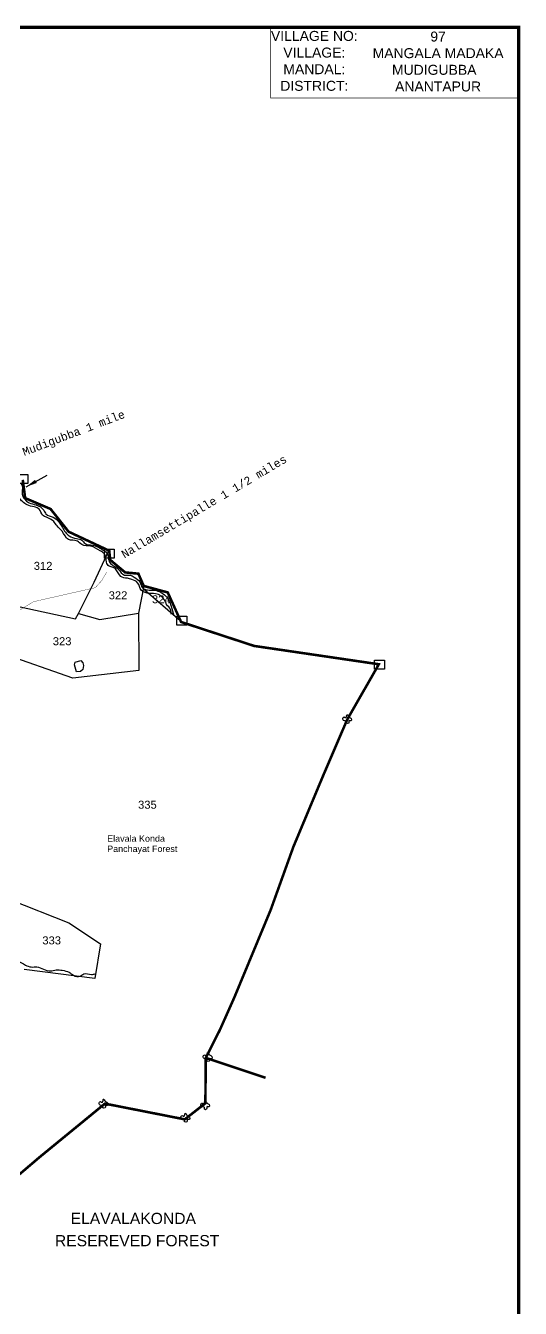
# Model space of a CAD drawing. Header units: feet. Extents: x 817053 to 823648, y 1580505 to 1588104.
# Drawn here: x 822100 to 823644, y 1584099 to 1588104 of the extents above; entities that cross this region are included whole.
import ezdxf
from ezdxf.enums import TextEntityAlignment as Align

# ---------------------------------------------------------------- set-up
doc = ezdxf.new("R2010")
doc.units = ezdxf.units.FT
doc.header["$LTSCALE"] = 15
doc.header["$MEASUREMENT"] = 0
doc.linetypes.add('HIDDEN2', pattern=[0.1875, 0.125, -0.0625])
for name, color, linetype in [('HILL', 17, 'Continuous'), ('PLOT', 7, 'Continuous'), ('PLOT NO', 7, 'Continuous'), ('ROADS', 6, 'Continuous'), ('TANKS-STREAM', 4, 'Continuous'), ('TEXT', 1, 'Continuous'), ('text2', 7, 'Continuous'), ('VILLAGE STONES', 240, 'Continuous')]:
    doc.layers.add(name, color=color, linetype=linetype)
doc.layers.add('VILLAGE BOUNDRY', color=5, linetype='HIDDEN2', lineweight=100)
doc.styles.add('section', font='consola.ttf', dxfattribs={"height": 25})
doc.styles.get("Standard").update_dxf_attribs({"font": 'arial.ttf'})
doc.linetypes.add('DOTS', pattern='A,1e-06,-3,["●",Standard,S=3,R=0,X=-1.25,Y=-1.25],-3', length=6.000001)
doc.dimstyles.get("Standard").update_dxf_attribs({"dimtxt": 0.18, "dimasz": 35, "dimexe": 0.18, "dimexo": 0.0625, "dimgap": 0.09, "dimtad": 0, "dimtih": 1, "dimtoh": 1, "dimdec": 4, "dimzin": 0, "dimdsep": 46, "dimtxsty": 'Standard', "dimcen": 0.09, "dimadec": 0, "dimazin": 0, "dimtfac": 1, "dimtdec": 4, "dimtofl": 0, "dimtmove": 0, "dimatfit": 3, "dimfxl": 1, "dimtolj": 1, "dimtzin": 0, "dimarcsym": 0})

msp = doc.modelspace()

# ---------------------------------------------------------------- linework, layer by layer
at = {"layer": 'HILL', "lineweight": -2}
msp.add_lwpolyline([(822252.8, 1586108.7), (822255, 1586116.4), (822272.5, 1586121.6), (822278.8, 1586114.1), (822280.8, 1586105.8), (822278.3, 1586094.1), (822270.8, 1586087.5), (822258.8, 1586086.9), (822252.8, 1586108.7)], dxfattribs=at)
at = {"layer": 'PLOT', "lineweight": -2}
for points in [[(822265.5, 1586268.4), (822313.8, 1586366.6), (822360, 1586465.1)], [(822468.7, 1586354.7), (822452.4, 1586269.8), (822453.1, 1586090.3), (822247.6, 1586066.8), (822027.4, 1586143.6), (821954.9, 1586051.9), (821944.8, 1585856.7), (821936.4, 1585791.1), (821917.2, 1585680.5), (821877.2, 1585561.4)], [(821981.2, 1586310.9), (822255.4, 1586252.2), (822265.5, 1586268.4), (822331.8, 1586249.9), (822452.4, 1586269.8)], [(822050.8, 1585375.3), (822235.3, 1585302.6), (822333.5, 1585237.5), (822315.7, 1585128.7), (822095.5, 1585157.1)]]:
    msp.add_lwpolyline(points, dxfattribs=at)
at = {"layer": 'PLOT NO', "lineweight": -2}
msp.add_lwpolyline([(822466.8, 1586347.1), (822581.9, 1586247)], dxfattribs=at)
at = {"layer": 'ROADS', "linetype": 'DOTS', "lineweight": -2, "ltscale": 0.15, "const_width": 1}
msp.add_lwpolyline([(821962, 1586227.1), (822082, 1586279.6), (822124.4, 1586305.5), (822266.6, 1586337.8), (822317.4, 1586349.3), (822337.4, 1586371.2), (822352.5, 1586396.7)], dxfattribs=at)
at = {"layer": 'TANKS-STREAM', "lineweight": -2}
for points in [[(820918.2, 1586803.2), (820921.1, 1586801.4), (820931.2, 1586801.1), (820939.1, 1586801.7), (820953.7, 1586798.2), (820965.1, 1586794.4), (820982, 1586791.6), (821001.4, 1586795.3), (821015.8, 1586794.1), (821028.7, 1586798.6), (821040.6, 1586804.8), (821057.4, 1586805.7), (821073.7, 1586817.5), (821085.7, 1586827.9), (821096.2, 1586836.6), (821106.2, 1586842.7), (821116.9, 1586845.1), (821129.3, 1586856.5), (821141.5, 1586862), (821154.4, 1586861.7), (821176.9, 1586864.6), (821197, 1586863.9), (821216.3, 1586853.4), (821229.3, 1586839.3), (821246, 1586835.5), (821259.2, 1586826.4), (821275.4, 1586823.7), (821290.3, 1586817.3), (821304.5, 1586820.4), (821323.7, 1586823.1), (821343.2, 1586835.8), (821357.4, 1586843.7), (821363.5, 1586854.8), (821377.2, 1586863.1), (821385.4, 1586869.5), (821386.1, 1586877.6), (821389.3, 1586879.6), (821395, 1586882.1), (821402.9, 1586893.9), (821410.9, 1586899.3), (821429.4, 1586905.9), (821442.3, 1586914.1), (821463.6, 1586922.8), (821496, 1586945), (821500.7, 1586954.5), (821514.9, 1586957.2), (821532.6, 1586971.9), (821548.2, 1586977.3), (821565.1, 1586988.9), (821579.5, 1586995.5), (821593.3, 1586997.3), (821605.8, 1587003.7), (821617.6, 1587003), (821633.6, 1587007.3), (821651.9, 1587006.4), (821657.5, 1587004.1), (821675.5, 1587006.1), (821685.5, 1587008.7), (821708.8, 1587008.1), (821725, 1587005.5), (821736.8, 1586999), (821763.5, 1587001.3), (821788.3, 1586984.5), (821800.7, 1586973.9), (821816.6, 1586964.8), (821822.2, 1586955.7), (821832.1, 1586950), (821849.2, 1586948.2), (821870.3, 1586936.3), (821884.8, 1586933), (821899.2, 1586931.5), (821912.9, 1586927.8), (821936.9, 1586927.9), (821947.4, 1586931), (821963.1, 1586924.7), (821967.3, 1586913.9), (821973.3, 1586906.4), (821976, 1586891.2), (821980.9, 1586875.4), (821989.9, 1586854.5), (821987.9, 1586828.6), (821993, 1586805.4), (821999.6, 1586795.8), (822015.3, 1586783.3), (822028.5, 1586775.2), (822053.3, 1586771.2), (822063.4, 1586767.9), (822068.8, 1586758.1), (822068.9, 1586727.2), (822065.6, 1586706.3), (822071.6, 1586689), (822078.8, 1586678.4), (822086.2, 1586673.8), (822088.6, 1586644.6), (822092.2, 1586632.1), (822100.6, 1586622), (822110.9, 1586614.5), (822131.9, 1586607.8), (822156.6, 1586590.9), (822163.4, 1586579.5), (822186, 1586569.1), (822214.6, 1586537.2), (822235.8, 1586511.1), (822258.6, 1586502.8), (822275.6, 1586497.2), (822285.7, 1586487), (822308.8, 1586482.3), (822339.4, 1586468.2), (822349.9, 1586461.5), (822357.3, 1586446.8), (822360.3, 1586431.3), (822389.1, 1586406.9), (822408.4, 1586388.8), (822426, 1586388.5), (822439.2, 1586381.8), (822456.4, 1586367.2), (822464.8, 1586348.6), (822480.6, 1586342.2), (822499, 1586341.6), (822533.4, 1586327), (822554.5, 1586291.5), (822562.2, 1586262.7)], [(822554.7, 1586266.8), (822552.6, 1586281.1), (822540, 1586296.8), (822536.7, 1586304.2), (822510.6, 1586329.3), (822487.4, 1586331.4), (822461.1, 1586341.8), (822449.5, 1586364.8), (822431.6, 1586374.7), (822417.6, 1586378.5), (822397.4, 1586384.2), (822380.4, 1586407.7), (822373.6, 1586412.4), (822360.7, 1586416.2), (822352.7, 1586428.8), (822346.1, 1586454.5), (822332.9, 1586464.6), (822303, 1586478.7), (822275.2, 1586483.7), (822261.8, 1586494.5), (822233.8, 1586499.9), (822213.7, 1586525.3), (822198.1, 1586542.2), (822187.7, 1586555.9), (822165.4, 1586569.1), (822153.1, 1586575.5), (822142.5, 1586594.4), (822126.8, 1586601.4), (822104.6, 1586607.7), (822090.3, 1586618), (822080.7, 1586630), (822079.9, 1586659.6), (822074.4, 1586669.2), (822058.7, 1586685.5), (822050, 1586703), (822060.4, 1586723.6), (822059.8, 1586751.7), (822052.9, 1586761.8), (822035.4, 1586766.7), (822018.2, 1586769.4), (822002.8, 1586784.3), (821988.4, 1586793.6), (821980.5, 1586818.1), (821980.5, 1586848.2), (821977.3, 1586865.5), (821968.6, 1586889), (821965.9, 1586903.8), (821961.2, 1586915.5), (821955.7, 1586919.3), (821940.1, 1586924.3), (821921.3, 1586919), (821892.4, 1586924.8), (821871.3, 1586926.3), (821856.4, 1586937.8), (821835.6, 1586940.7), (821818.5, 1586947.3), (821805, 1586965.8), (821789.7, 1586971), (821775, 1586981), (821764.3, 1586991.8), (821743.4, 1586992.9), (821733, 1586993.1), (821719.7, 1586998), (821685.4, 1586997.6), (821665.6, 1586994.8), (821649, 1586998.1), (821632.2, 1586996), (821619, 1586995.3), (821595.1, 1586990.1), (821584.6, 1586985.7), (821569.8, 1586981.8), (821556.1, 1586971), (821547.6, 1586966.3), (821538.2, 1586964.1), (821529.3, 1586952.7), (821519.5, 1586943.9), (821508.4, 1586942.5), (821501.8, 1586936.5), (821486.4, 1586921.7), (821477.9, 1586916), (821466.6, 1586914.5), (821456.5, 1586906.2), (821445.2, 1586905), (821432.6, 1586898.7), (821422.1, 1586890.8), (821408.2, 1586886.2), (821402, 1586872.6), (821391.6, 1586867.8), (821384.4, 1586855.6), (821364, 1586840.6), (821351.9, 1586827), (821337.2, 1586821.7), (821323.7, 1586809.1), (821300.8, 1586806.6), (821290.8, 1586805), (821277.8, 1586812.1), (821262.7, 1586811.6), (821245.3, 1586823.7), (821230.7, 1586826.8), (821207.7, 1586845.6), (821189.9, 1586853.7), (821158.1, 1586849.4), (821146.8, 1586851.1), (821150, 1586842.3), (821161.5, 1586833.4), (821171.4, 1586823.6), (821173.4, 1586807.2), (821173.2, 1586780.3), (821177.5, 1586761.1), (821191.3, 1586746.1), (821193.8, 1586722), (821196.3, 1586701.1), (821207.9, 1586682.1), (821205.4, 1586657.2), (821215, 1586622.6), (821218.2, 1586604.6)], [(821466.6, 1585743), (821450.7, 1585743.6), (821433.9, 1585751.3), (821411.7, 1585756.3), (821393.2, 1585766.9), (821347, 1585771.3), (821323.7, 1585788), (821310, 1585797.7), (821299, 1585802.5), (821290.3, 1585809.4), (821275.2, 1585821.2), (821262.2, 1585824.4), (821254.6, 1585833.4), (821245, 1585839.7), (821241.6, 1585837.6), (821242.6, 1585830.7), (821251.3, 1585822.2), (821253.5, 1585808.1), (821261.2, 1585794.8), (821284.2, 1585786.5), (821295.3, 1585774.3), (821340, 1585761), (821353, 1585756.2), (821371.5, 1585746.6), (821387.6, 1585735.1), (821391.8, 1585719.5), (821400.1, 1585690.5), (821397.7, 1585678.2), (821402.2, 1585662.5), (821407.2, 1585649.5), (821419.5, 1585641.2), (821441, 1585636.4), (821450.4, 1585622.1), (821462.9, 1585597.1), (821480.5, 1585576.2), (821509.9, 1585563.8), (821531.1, 1585554.2), (821546.2, 1585550.8), (821566.3, 1585529.1), (821579.5, 1585524), (821595.7, 1585519.2), (821610.8, 1585508), (821631, 1585489.9), (821639.7, 1585477.4), (821659.4, 1585453), (821663.8, 1585432.8), (821675.2, 1585398.4), (821687.2, 1585399.3), (821686.6, 1585383.8), (821700.5, 1585368.2), (821720.4, 1585353.8), (821735.1, 1585335.4), (821738.6, 1585325.5), (821758.2, 1585312.5), (821770.6, 1585309.1), (821781.5, 1585292.9), (821787.3, 1585283.4), (821797.1, 1585277.7), (821810.9, 1585272.5), (821820.8, 1585261.3), (821841, 1585259.9), (821858.2, 1585258.9), (821877.1, 1585248.2), (821903.6, 1585250), (821922.8, 1585243.5), (821942, 1585232.9), (821954.3, 1585225.7), (821970.3, 1585222.4), (821991.6, 1585220.4), (822015.4, 1585206.6), (822028.6, 1585204.6), (822043.3, 1585194.7), (822055.7, 1585184.7), (822074.7, 1585182.5), (822099.4, 1585170.8), (822117.3, 1585164.8), (822135.2, 1585164.8), (822155.4, 1585158.2), (822177.7, 1585152.5), (822194.9, 1585155.9), (822214.5, 1585154.3), (822235.8, 1585148.4), (822249.3, 1585138.9), (822270.7, 1585136.5), (822281.5, 1585143.2), (822305.4, 1585141.7), (822317.3, 1585143)]]:
    msp.add_spline(points, degree=3, dxfattribs=at)
at = {"layer": 'text2', "color": 5, "linetype": 'Continuous', "lineweight": -2, "const_width": 10}
msp.add_lwpolyline([(823639.5, 1588099.5), (817057.8, 1588099.5), (817057.8, 1581009.3), (823639.5, 1581009.3)], close=True, dxfattribs=at)
at = {"layer": 'VILLAGE BOUNDRY', "lineweight": -2, "ltscale": 25, "const_width": 8}
for points in [[(822091, 1586686.1), (822098.5, 1586629), (822177.9, 1586595), (822234.1, 1586524.1), (822361, 1586464.6), (822364, 1586436), (822410.6, 1586397), (822452, 1586393), (822468.7, 1586354.7), (822543.6, 1586334.5), (822585.3, 1586242.2), (822813.3, 1586167.4), (823202.7, 1586110.1), (823104, 1585937.6), (823029.9, 1585764.9), (822935.8, 1585539.8), (822865.1, 1585343.3), (822793, 1585169.6), (822751, 1585068.5), (822706.4, 1584968.3), (822662.4, 1584880.8), (822661.1, 1584739.1), (822596.7, 1584688.9), (822347.5, 1584738), (822144.4, 1584571.6), (822026.3, 1584471)], [(822091, 1586686.1), (822098.5, 1586629), (822177.9, 1586595), (822234.1, 1586524.1), (822361, 1586464.6), (822364, 1586436), (822410.6, 1586397), (822452, 1586393), (822468.7, 1586354.7), (822543.6, 1586334.5), (822585.3, 1586242.2), (822813.3, 1586167.4), (823202.7, 1586110.1), (823104, 1585937.6), (823029.9, 1585764.9), (822935.8, 1585539.8), (822865.1, 1585343.3), (822793, 1585169.6), (822751, 1585068.5), (822706.4, 1584968.3), (822662.4, 1584880.8), (822661.1, 1584739.1), (822596.7, 1584688.9), (822347.5, 1584738), (822144.4, 1584571.6), (822026.3, 1584471)], [(822662.4, 1584880.8), (822849, 1584818.8)]]:
    msp.add_lwpolyline(points, dxfattribs=at)
at = {"layer": 'VILLAGE STONES', "color": 5, "const_width": 2.5}
msp.add_lwpolyline([(822865.1, 1588099.5), (823639.5, 1588099.5), (823639.5, 1587878.5), (822865.1, 1587878.5)], close=True, dxfattribs=at)
at = {"layer": 'VILLAGE STONES', "lineweight": -2}
for points in [[(822075.8, 1586702.6), (822107, 1586702.6), (822107, 1586674.5), (822075.8, 1586674.5)], [(822345.7, 1586470), (822376.8, 1586470), (822376.8, 1586441.9), (822345.7, 1586441.9)], [(822571.7, 1586260.7), (822602.8, 1586260.7), (822602.8, 1586232.6), (822571.7, 1586232.6)], [(823189, 1586122.7), (823220.1, 1586122.7), (823220.1, 1586094.7), (823189, 1586094.7)]]:
    msp.add_lwpolyline(points, close=True, dxfattribs=at)
for points in [[(823094.4, 1585945.5), (823100, 1585944), (823103.5, 1585953), (823109.6, 1585945.6), (823116.5, 1585940.8), (823116.2, 1585933.2), (823109.6, 1585934.1), (823108.5, 1585926), (823101.6, 1585926.2), (823101.6, 1585931.5), (823092.5, 1585934.4), (823091.1, 1585943.4), (823094.1, 1585945.4)], [(822659, 1584890.2), (822664.7, 1584888.7), (822668.2, 1584897.8), (822674.2, 1584890.3), (822681.1, 1584885.5), (822680.8, 1584878), (822674.3, 1584878.8), (822673.1, 1584870.7), (822666.2, 1584871), (822666.2, 1584876.2), (822657.2, 1584879.1), (822655.7, 1584888.1), (822658.7, 1584890.1)], [(822334, 1584744.4), (822339.6, 1584743), (822343.1, 1584752), (822349.2, 1584744.5), (822356.1, 1584739.8), (822355.8, 1584732.2), (822349.3, 1584733.1), (822348.1, 1584724.9), (822341.2, 1584725.2), (822341.2, 1584730.4), (822332.2, 1584733.4), (822330.7, 1584742.4), (822333.7, 1584744.3)], [(822651, 1584739.9), (822656.6, 1584738.5), (822660.1, 1584747.5), (822666.1, 1584740), (822673, 1584735.3), (822672.7, 1584727.7), (822666.2, 1584728.6), (822665.1, 1584720.4), (822658.2, 1584720.7), (822658.2, 1584726), (822649.1, 1584728.9), (822647.7, 1584737.9), (822650.7, 1584739.9)], [(822589.2, 1584700.6), (822594.8, 1584699.1), (822598.3, 1584708.2), (822604.3, 1584700.7), (822611.2, 1584695.9), (822610.9, 1584688.4), (822604.4, 1584689.2), (822603.3, 1584681.1), (822596.4, 1584681.4), (822596.4, 1584686.6), (822587.3, 1584689.5), (822585.9, 1584698.6), (822588.9, 1584700.5)]]:
    msp.add_spline(points, degree=3, dxfattribs=at)

# ---------------------------------------------------------------- texts
at = {"layer": 'PLOT NO', "linetype": 'Continuous', "lineweight": -2, "style": 'section'}
for s, rotation, p in [('Mudigubba 1 mile', 20.8169, (822095.8, 1586760.4)), ('Nallamsettipalle 1 1/2 miles', 30.7081, (822408.2, 1586440.4))]:
    msp.add_text(s, height=25, rotation=rotation, dxfattribs=at).set_placement(p)
at = {"layer": 'PLOT NO', "lineweight": -2}
for s, p in [('312', (822154.4, 1586417.5)), ('322', (822388.4, 1586325.5)), ('324', (822523.5, 1586313.1)), ('323', (822213.9, 1586182.1))]:
    msp.add_text(s, height=25, dxfattribs=at).set_placement(p, align=Align.MIDDLE_CENTER)
for s, p in [('335', (822451, 1585659)), ('333', (822152.1, 1585235.3))]:
    msp.add_text(s, height=25, dxfattribs=at).set_placement(p)
at = {"layer": 'TEXT', "color": 7, "lineweight": -2}
for s, p in [('Elavala Konda ', (822354.6, 1585555.9)), ('Panchayat Forest', (822354.6, 1585523.8))]:
    msp.add_text(s, height=20, dxfattribs=at).set_placement(p)
at = {"layer": 'TEXT', "lineweight": -2}
for s, p in [('ELAVALAKONDA', (822240.5, 1584362)), ('RESEREVED FOREST', (822191.3, 1584292.6))]:
    msp.add_text(s, height=35, dxfattribs=at).set_placement(p)
at = {"layer": 'VILLAGE STONES', "char_height": 31.168, "attachment_point": 2}
for s, insert, width in [('VILLAGE NO:\\PVILLAGE:\\PMANDAL:\\PDISTRICT:', (823001.3, 1588088), 267.532), ('97\\PMANGALA MADAKA\\PMUDIGUBBA   ANANTAPUR   ', (823387.7, 1588086.1), 486.725)]:
    msp.add_mtext(s, dxfattribs=dict(at, insert=insert, width=width))

# ---------------------------------------------------------------- leaders
at = {"layer": 'VILLAGE BOUNDRY', "linetype": 'Continuous', "lineweight": -2}
msp.add_leader([(822101.6, 1586664.2), (822167, 1586701)], dimstyle='Standard', override={"dimgap": 0.09, "dimtad": 0}, dxfattribs=at)

doc.saveas('drawing.dxf')
